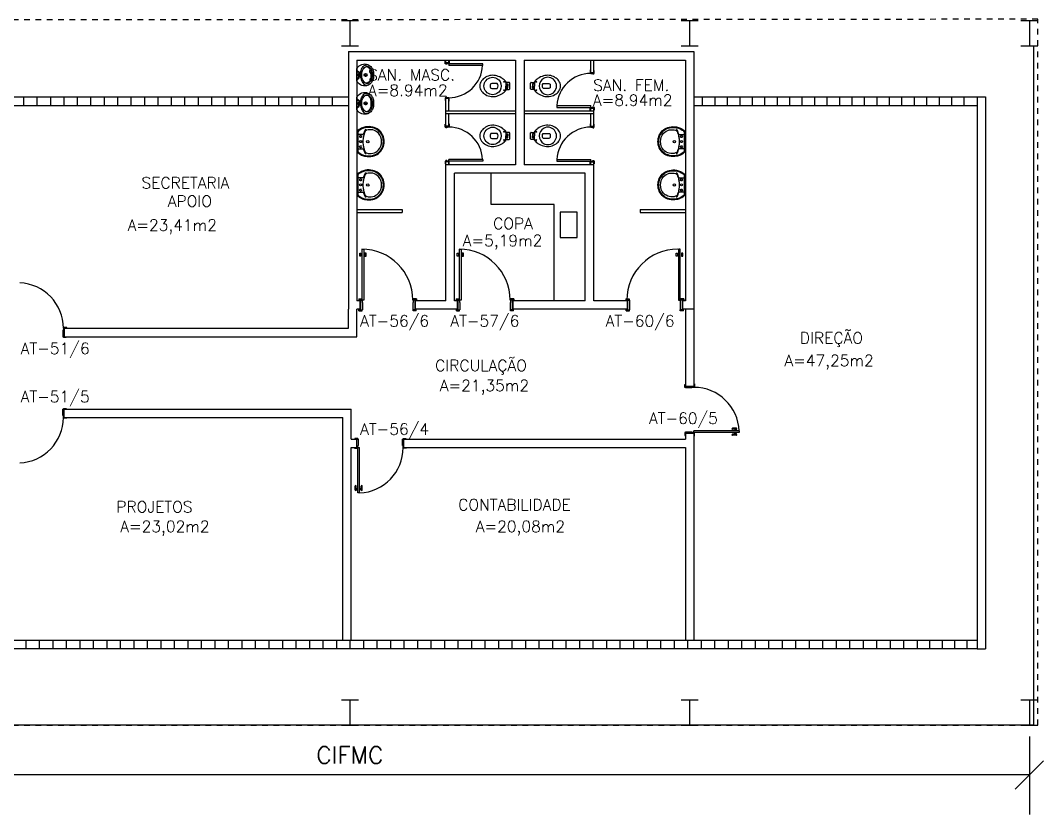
# Model space of a CAD drawing. Extents: x -33.4 to 46.7, y 3.2 to 48.6.
# Drawn here: x 28.59 to 46.65, y 3.21 to 17.24 of the extents above; entities that cross this region are included whole.
import ezdxf

# ---------------------------------------------------------------- set-up
doc = ezdxf.new("R2010")
doc.units = 0
doc.header["$LTSCALE"] = 0.01
doc.header["$MEASUREMENT"] = 0
doc.header["$PDMODE"] = 34
for name, pattern in [('DASHDOT', [1, 0.5, -0.25, 0, -0.25]), ('DASHED', [0.75, 0.5, -0.25]), ('HIDDEN', [0.375, 0.25, -0.125])]:
    doc.linetypes.add(name, pattern=pattern)
doc.layers.get('0').update_dxf_attribs({"linetype": 'CONTINUOUS'})
doc.layers.get('Defpoints').update_dxf_attribs({"linetype": 'CONTINUOUS'})
for name, color, linetype in [('2', 2, 'CONTINUOUS'), ('3', 2, 'CONTINUOUS'), ('ALV', 2, 'CONTINUOUS'), ('AREA', 2, 'CONTINUOUS'), ('ENDEREÇO_NOVO', 2, 'CONTINUOUS'), ('ESTR', 9, 'CONTINUOUS'), ('MACANETA', 2, 'CONTINUOUS'), ('MARCO', 2, 'CONTINUOUS'), ('MOB-WC', 2, 'CONTINUOUS'), ('PC', 2, 'CONTINUOUS'), ('PISO', 1, 'CONTINUOUS'), ('PORTA', 2, 'CONTINUOUS'), ('PROJ', 1, 'HIDDEN'), ('TEXTO', 2, 'CONTINUOUS')]:
    doc.layers.add(name, color=color, linetype=linetype)
doc.styles.add('UNB-100', font='simplex.shx', dxfattribs={"height": 0.2})
doc.styles.add('UNB1-100', font='simplex.shx', dxfattribs={"height": 0.3})
doc.dimstyles.new('1-600', dxfattribs={"dimtxt": 0.3, "dimasz": 0.5, "dimexe": 0.7, "dimexo": 0.2, "dimgap": 0.2, "dimtad": 1, "dimdec": 0, "dimzin": 4, "dimdsep": 46, "dimlunit": 6, "dimtxsty": 'UNB1-100', "dimblk": 'OBLIQUE', "dimcen": 0, "dimclrd": 2, "dimclre": 2, "dimclrt": 2, "dimadec": 0, "dimazin": 0, "dimtfac": 1, "dimtdec": 0, "dimtmove": 2, "dimatfit": 3, "dimldrblk": 'NONE', "dimfxl": 0, "dimtolj": 1, "dimtzin": 0, "dimarcsym": 0})

# ---------------------------------------------------------------- blocks, each defined once
blk = doc.blocks.new('PILAR')
at = {"layer": 'ALV'}
for p, q in [((-0.15, 0.225), (0.15, 0.225)), ((0, 0.225), (0, -0.225)), ((-0.15, -0.225), (0.15, -0.225))]:
    blk.add_line(p, q, dxfattribs=at)
blk = doc.blocks.new('PORTA-90')
for p, q in [((-94, 1), (-94, 91)), ((-94, 91), (-91, 91)), ((-91, 91), (-91, 1)), ((-98.2, 84), (-95.9, 84)), ((-98.2, 78.5), (-98.2, 84)), ((-95.9, 78.5), (-98.2, 78.5)), ((-95.9, 84), (-95.9, 78.5)), ((-86.8, 84), (-89.1, 84)), ((-89.1, 84), (-89.1, 78.5)), ((-89.1, 78.5), (-86.8, 78.5)), ((-86.8, 78.5), (-86.8, 84)), ((-100, 3), (-100, 1)), ((-100, 3), (-94.5, 3)), ((-100, 1), (-94, 1)), ((-97, 1), (-97, -16)), ((-94.5, 3), (-94.5, 1)), ((-94, 1), (-94, -3)), ((-91, 1), (-94, 1)), ((2, 1), (-4, 1)), ((-4, 1), (-4, -3)), ((2, 3), (-3.5, 3)), ((-3.5, 3), (-3.5, 1)), ((-1, 1), (-1, -16)), ((2, 3), (2, 1)), ((-99.5, -18), (-99.5, -16)), ((-99.5, -16), (-93.5, -16)), ((-99.5, -18), (-94, -18)), ((-94, -3), (-93.5, -3)), ((-94, -18), (-94, -16)), ((-93.5, -3), (-93.5, -7.5)), ((-93.5, -7.5), (-93.5, -16)), ((-4.5, -3), (-4.5, -7.5)), ((-4, -3), (-4.5, -3)), ((-4.5, -7.5), (-4.5, -16)), ((1.5, -16), (-4.5, -16)), ((1.5, -16), (-4.5, -16)), ((-4, -18), (-4, -16)), ((1.5, -18), (-4, -18)), ((1.5, -18), (1.5, -16))]:
    blk.add_line(p, q)
blk = doc.blocks.new('MACANETA')
at = {"layer": 'MACANETA'}
for p, q in [((-0.077, 0.052), (-0.077, 0.12)), ((-0.059, 0.052), (-0.059, 0.12)), ((-0.059, 0.075), (-0.036, 0.075)), ((-0.059, 0.052), (-0.036, 0.052)), ((-0.036, 0.044), (-0.036, 0.084)), ((-0.036, 0.084), (-0.03, 0.084)), ((-0.036, 0.044), (-0.03, 0.044)), ((0.006, 0.084), (0, 0.084)), ((0.006, 0.044), (0, 0.044)), ((0.006, 0.044), (0.006, 0.084)), ((0.029, 0.075), (0.006, 0.075)), ((0.029, 0.052), (0.006, 0.052)), ((0.029, 0.052), (0.029, 0.12)), ((0.047, 0.052), (0.047, 0.12))]:
    blk.add_line(p, q, dxfattribs=at)
for centre, start, end in [((-0.068, 0.12), 90, 180), ((-0.068, 0.052), 180, 270), ((-0.068, 0.12), 0, 90), ((-0.068, 0.052), 270, 0), ((0.038, 0.12), 90, 180), ((0.038, 0.052), 180, 270), ((0.038, 0.12), 0, 90), ((0.038, 0.052), 270, 0)]:
    blk.add_arc(centre, 0.00874, start, end, dxfattribs=at)
blk = doc.blocks.new('_Oblique')
at = {"color": 0, "linetype": 'ByBlock', "lineweight": -2}
blk.add_line((-0.5, -0.5), (0.5, 0.5), dxfattribs=at)
blk = doc.blocks.new('*D15')
at = {"layer": 'AREA', "color": 2, "lineweight": -2}
for p, q in [((22.403, 4.586), (22.403, 3.209)), ((46.403, 4.586), (46.403, 3.209)), ((46.403, 3.909), (22.403, 3.909))]:
    blk.add_line(p, q, dxfattribs=at)
at = {"layer": 'Defpoints', "color": 0}
for p in [(22.403, 4.786), (46.403, 4.786), (22.403, 3.909)]:
    blk.add_point(p, dxfattribs=at)
at = {"layer": 'AREA', "color": 2, "lineweight": -2, "xscale": 0.5, "yscale": 0.5, "zscale": 0.5, "rotation": 180}
blk.add_blockref('_Oblique', (22.403, 3.909), dxfattribs=at)
at = {"layer": 'AREA', "color": 2, "lineweight": -2, "xscale": 0.5, "yscale": 0.5, "zscale": 0.5}
blk.add_blockref('_Oblique', (46.403, 3.909), dxfattribs=at)
at = {"layer": 'AREA', "color": 2, "insert": (34.403, 4.259), "char_height": 0.3, "attachment_point": 5, "style": 'UNB1-100'}
blk.add_mtext('\\A1;CIFMC', dxfattribs=at)
blk = doc.blocks.new('_NONE')
at = {"color": 0, "linetype": 'ByBlock'}
blk.add_circle((0, 0), 0.25, dxfattribs=at)

msp = doc.modelspace()

# ---------------------------------------------------------------- linework, layer by layer
at = {"color": 1}
for points in [[(35.008, 15.095, 0.108162), (34.984, 15.207, 0.130345), (34.908, 15.305, 0.098496), (34.808, 15.352, 0.106524), (34.678, 15.355, 0.056129), (34.608, 15.332, 0.077465), (34.532, 15.28, 0.260144), (34.528, 15.27), (34.528, 15.095), (34.528, 14.92, 0.260144), (34.532, 14.91, 0.077465), (34.608, 14.859, 0.056129), (34.678, 14.836, 0.106524), (34.808, 14.839, 0.098496), (34.908, 14.886, 0.130345), (34.984, 14.984, 0.108162)], [(39.843, 15.095, -0.108162), (39.867, 15.207, -0.130345), (39.943, 15.305, -0.098496), (40.043, 15.352, -0.106524), (40.173, 15.355, -0.056129), (40.243, 15.332, -0.077465), (40.319, 15.28, -0.260144), (40.323, 15.27), (40.323, 15.095), (40.323, 14.92, -0.260144), (40.319, 14.91, -0.077465), (40.243, 14.859, -0.056129), (40.173, 14.836, -0.106524), (40.043, 14.839, -0.098496), (39.943, 14.886, -0.130345), (39.867, 14.984, -0.108162)], [(34.963, 15.095, 0.185962), (34.908, 15.242, 0.148743), (34.808, 15.301, 0.142138), (34.696, 15.295, 0.114165), (34.68, 15.287, 0.094603), (34.67, 15.274, 0.04407), (34.661, 15.253, 0.029789), (34.647, 15.205, 0.032251), (34.636, 15.145, 0.033186), (34.633, 15.095, 0.033186), (34.636, 15.045, 0.032251), (34.647, 14.985, 0.029789), (34.661, 14.938, 0.04407), (34.67, 14.917, 0.094603), (34.68, 14.904, 0.114165), (34.696, 14.895, 0.142138), (34.808, 14.89, 0.148743), (34.908, 14.949, 0.185962)], [(39.888, 15.095, -0.185962), (39.943, 15.242, -0.148743), (40.043, 15.301, -0.142138), (40.155, 15.295, -0.114165), (40.171, 15.287, -0.094603), (40.181, 15.274, -0.04407), (40.19, 15.253, -0.029789), (40.204, 15.205, -0.032251), (40.215, 15.145, -0.033186), (40.218, 15.095, -0.033186), (40.215, 15.045, -0.032251), (40.204, 14.985, -0.029789), (40.19, 14.938, -0.04407), (40.181, 14.917, -0.094603), (40.171, 14.904, -0.114165), (40.155, 14.895, -0.142138), (40.043, 14.89, -0.148743), (39.943, 14.949, -0.185962)], [(35.008, 14.33, 0.108162), (34.984, 14.442, 0.130345), (34.908, 14.54, 0.098496), (34.808, 14.587, 0.106524), (34.678, 14.59, 0.056129), (34.608, 14.567, 0.077465), (34.532, 14.515, 0.260144), (34.528, 14.505), (34.528, 14.33), (34.528, 14.155, 0.260144), (34.532, 14.145, 0.077465), (34.608, 14.094, 0.056129), (34.678, 14.071, 0.106524), (34.808, 14.074, 0.098496), (34.908, 14.121, 0.130345), (34.984, 14.219, 0.108162)], [(34.963, 14.33, 0.185962), (34.908, 14.477, 0.148743), (34.808, 14.536, 0.142138), (34.696, 14.53, 0.114165), (34.68, 14.522, 0.094603), (34.67, 14.509, 0.04407), (34.661, 14.487, 0.029789), (34.647, 14.44, 0.032251), (34.636, 14.38, 0.033186), (34.633, 14.33, 0.033186), (34.636, 14.28, 0.032251), (34.647, 14.22, 0.029789), (34.661, 14.173, 0.04407), (34.67, 14.151, 0.094603), (34.68, 14.138, 0.114165), (34.696, 14.13, 0.142138), (34.808, 14.125, 0.148743), (34.908, 14.184, 0.185962)], [(39.843, 14.33, -0.108162), (39.867, 14.442, -0.130345), (39.943, 14.54, -0.098496), (40.043, 14.587, -0.106524), (40.173, 14.59, -0.056129), (40.243, 14.567, -0.077465), (40.319, 14.515, -0.260144), (40.323, 14.505), (40.323, 14.33), (40.323, 14.155, -0.260144), (40.319, 14.145, -0.077465), (40.243, 14.094, -0.056129), (40.173, 14.071, -0.106524), (40.043, 14.074, -0.098496), (39.943, 14.121, -0.130345), (39.867, 14.219, -0.108162)], [(39.888, 14.33, -0.185962), (39.943, 14.477, -0.148743), (40.043, 14.536, -0.142138), (40.155, 14.53, -0.114165), (40.171, 14.522, -0.094603), (40.181, 14.509, -0.04407), (40.19, 14.487, -0.029789), (40.204, 14.44, -0.032251), (40.215, 14.38, -0.033186), (40.218, 14.33, -0.033186), (40.215, 14.28, -0.032251), (40.204, 14.22, -0.029789), (40.19, 14.173, -0.04407), (40.181, 14.151, -0.094603), (40.171, 14.138, -0.114165), (40.155, 14.13, -0.142138), (40.043, 14.125, -0.148743), (39.943, 14.184, -0.185962)]]:
    msp.add_lwpolyline(points, format="xyb", close=True, dxfattribs=at)
at = {"color": 1, "linetype": 'HIDDEN'}
for centre in [(34.593, 15.185), (40.258, 15.185), (34.593, 15.005), (40.258, 15.005), (34.593, 14.42), (40.258, 14.42), (34.593, 14.24), (40.258, 14.24)]:
    msp.add_circle(centre, 0.0175, dxfattribs=at)
at = {"color": 1}
for centre in [(34.593, 15.095), (40.258, 15.095), (34.593, 14.33), (40.258, 14.33)]:
    msp.add_circle(centre, 0.0175, dxfattribs=at)
at = {"layer": '2', "color": 2}
for p, q in [((36.098, 16.486), (36.098, 16.536)), ((36.148, 16.486), (36.098, 16.486)), ((36.148, 16.486), (36.148, 16.536)), ((38.658, 16.316), (38.658, 16.536)), ((38.708, 16.316), (38.708, 16.536)), ((38.658, 16.316), (38.708, 16.316)), ((36.098, 15.366), (36.098, 15.856)), ((36.148, 15.856), (36.098, 15.856)), ((36.148, 15.636), (36.148, 15.856)), ((37.328, 15.636), (36.098, 15.636)), ((37.328, 15.586), (36.098, 15.586)), ((36.148, 15.366), (36.148, 15.586)), ((38.708, 15.636), (37.478, 15.636)), ((38.708, 15.586), (37.478, 15.586)), ((38.658, 15.636), (38.658, 15.686)), ((38.658, 15.686), (38.708, 15.686)), ((38.658, 15.366), (38.658, 15.586)), ((38.708, 15.366), (38.708, 15.686)), ((36.148, 15.366), (36.098, 15.366)), ((38.658, 15.366), (38.708, 15.366)), ((36.098, 14.686), (36.098, 14.736)), ((36.148, 14.736), (36.098, 14.736)), ((36.148, 14.686), (36.148, 14.736)), ((38.658, 14.686), (38.658, 14.736)), ((38.658, 14.736), (38.708, 14.736)), ((38.708, 14.686), (38.708, 14.736)), ((40.478, 10.77), (40.328, 10.77)), ((40.478, 9.94), (40.328, 9.94)), ((40.328, 9.94), (40.328, 9.84)), ((40.478, 9.94), (40.478, 9.84))]:
    msp.add_line(p, q, dxfattribs=at)
at = {"layer": '2'}
for p, q in [((34.528, 13.894), (35.328, 13.894)), ((34.528, 13.844), (35.328, 13.844)), ((39.528, 13.894), (40.328, 13.894)), ((39.528, 13.844), (40.328, 13.844)), ((40.328, 12.136), (40.328, 10.77)), ((40.478, 12.136), (40.478, 10.77)), ((40.478, 9.84), (40.478, 6.286)), ((40.328, 9.69), (40.328, 6.286))]:
    msp.add_line(p, q, dxfattribs=at)
at = {"layer": '3'}
for p, q in [((22.178, 15.886), (34.378, 15.886)), ((22.328, 15.736), (34.378, 15.736)), ((28.64, 15.886), (28.64, 15.736)), ((28.877, 15.886), (28.877, 15.736)), ((29.114, 15.886), (29.114, 15.736)), ((29.351, 15.886), (29.351, 15.736)), ((29.588, 15.886), (29.588, 15.736)), ((29.825, 15.886), (29.825, 15.736)), ((30.062, 15.886), (30.062, 15.736)), ((30.299, 15.886), (30.299, 15.736)), ((30.536, 15.886), (30.536, 15.736)), ((30.773, 15.886), (30.773, 15.736)), ((31.01, 15.886), (31.01, 15.736)), ((31.247, 15.886), (31.247, 15.736)), ((31.484, 15.886), (31.484, 15.736)), ((31.721, 15.886), (31.721, 15.736)), ((31.958, 15.886), (31.958, 15.736)), ((32.195, 15.886), (32.195, 15.736)), ((32.432, 15.886), (32.432, 15.736)), ((32.669, 15.886), (32.669, 15.736)), ((32.906, 15.886), (32.906, 15.736)), ((33.143, 15.886), (33.143, 15.736)), ((33.38, 15.886), (33.38, 15.736)), ((33.617, 15.886), (33.617, 15.736)), ((33.854, 15.886), (33.854, 15.736)), ((34.091, 15.886), (34.091, 15.736)), ((40.478, 15.886), (45.478, 15.886)), ((40.478, 15.736), (45.478, 15.736)), ((40.627, 15.886), (40.627, 15.736)), ((40.847, 15.886), (40.847, 15.736)), ((41.067, 15.886), (41.067, 15.736)), ((41.287, 15.886), (41.287, 15.736)), ((41.507, 15.886), (41.507, 15.736)), ((41.727, 15.886), (41.727, 15.736)), ((41.947, 15.886), (41.947, 15.736)), ((42.167, 15.886), (42.167, 15.736)), ((42.387, 15.886), (42.387, 15.736)), ((42.607, 15.886), (42.607, 15.736)), ((42.827, 15.886), (42.827, 15.736)), ((43.047, 15.886), (43.047, 15.736)), ((43.267, 15.886), (43.267, 15.736)), ((43.487, 15.886), (43.487, 15.736)), ((43.707, 15.886), (43.707, 15.736)), ((43.927, 15.886), (43.927, 15.736)), ((44.147, 15.886), (44.147, 15.736)), ((44.367, 15.886), (44.367, 15.736)), ((44.587, 15.886), (44.587, 15.736)), ((44.807, 15.886), (44.807, 15.736)), ((45.027, 15.886), (45.027, 15.736)), ((45.247, 15.886), (45.247, 15.736)), ((34.378, 11.8), (34.378, 12.136)), ((34.528, 11.65), (34.528, 12.136)), ((29.358, 11.8), (34.378, 11.8)), ((29.358, 11.65), (34.528, 11.65)), ((29.358, 10.372), (34.428, 10.372)), ((34.428, 9.84), (34.428, 10.372)), ((29.358, 10.222), (34.278, 10.222)), ((34.278, 6.286), (34.278, 10.222)), ((34.278, 6.286), (34.278, 10.222)), ((35.358, 9.84), (40.328, 9.84)), ((34.428, 6.286), (34.428, 9.69)), ((35.358, 9.69), (40.328, 9.69)), ((45.478, 6.286), (22.328, 6.286)), ((28.679, 6.286), (28.679, 6.136)), ((28.917, 6.286), (28.917, 6.136)), ((29.156, 6.286), (29.156, 6.136)), ((29.394, 6.286), (29.394, 6.136)), ((29.633, 6.286), (29.633, 6.136)), ((29.871, 6.286), (29.871, 6.136)), ((30.11, 6.286), (30.11, 6.136)), ((30.348, 6.286), (30.348, 6.136)), ((30.587, 6.286), (30.587, 6.136)), ((30.825, 6.286), (30.825, 6.136)), ((31.064, 6.286), (31.064, 6.136)), ((31.302, 6.286), (31.302, 6.136)), ((31.541, 6.286), (31.541, 6.136)), ((31.779, 6.286), (31.779, 6.136)), ((32.018, 6.286), (32.018, 6.136)), ((32.256, 6.286), (32.256, 6.136)), ((32.495, 6.286), (32.495, 6.136)), ((32.733, 6.286), (32.733, 6.136)), ((32.972, 6.286), (32.972, 6.136)), ((33.21, 6.286), (33.21, 6.136)), ((33.449, 6.286), (33.449, 6.136)), ((33.687, 6.286), (33.687, 6.136)), ((33.926, 6.286), (33.926, 6.136)), ((34.164, 6.286), (34.164, 6.136)), ((34.403, 6.286), (34.403, 6.136)), ((34.641, 6.286), (34.641, 6.136)), ((34.88, 6.286), (34.88, 6.136)), ((35.118, 6.286), (35.118, 6.136)), ((35.357, 6.286), (35.357, 6.136)), ((35.595, 6.286), (35.595, 6.136)), ((35.834, 6.286), (35.834, 6.136)), ((36.072, 6.286), (36.072, 6.136)), ((36.311, 6.286), (36.311, 6.136)), ((36.549, 6.286), (36.549, 6.136)), ((36.788, 6.286), (36.788, 6.136)), ((37.026, 6.286), (37.026, 6.136)), ((37.265, 6.286), (37.265, 6.136)), ((37.503, 6.286), (37.503, 6.136)), ((37.742, 6.286), (37.742, 6.136)), ((37.98, 6.286), (37.98, 6.136)), ((38.219, 6.286), (38.219, 6.136)), ((38.457, 6.286), (38.457, 6.136)), ((38.696, 6.286), (38.696, 6.136)), ((38.934, 6.286), (38.934, 6.136)), ((39.173, 6.286), (39.173, 6.136)), ((39.411, 6.286), (39.411, 6.136)), ((39.65, 6.286), (39.65, 6.136)), ((39.888, 6.286), (39.888, 6.136)), ((40.127, 6.286), (40.127, 6.136)), ((40.365, 6.286), (40.365, 6.136)), ((40.604, 6.286), (40.604, 6.136)), ((40.842, 6.286), (40.842, 6.136)), ((41.081, 6.286), (41.081, 6.136)), ((41.319, 6.286), (41.319, 6.136)), ((41.558, 6.286), (41.558, 6.136)), ((41.796, 6.286), (41.796, 6.136)), ((42.035, 6.286), (42.035, 6.136)), ((42.273, 6.286), (42.273, 6.136)), ((42.512, 6.286), (42.512, 6.136)), ((42.75, 6.286), (42.75, 6.136)), ((42.989, 6.286), (42.989, 6.136)), ((43.227, 6.286), (43.227, 6.136)), ((43.466, 6.286), (43.466, 6.136)), ((43.704, 6.286), (43.704, 6.136)), ((43.943, 6.286), (43.943, 6.136)), ((44.181, 6.286), (44.181, 6.136)), ((44.42, 6.286), (44.42, 6.136)), ((44.64, 6.286), (44.64, 6.136)), ((44.86, 6.286), (44.86, 6.136)), ((45.08, 6.286), (45.08, 6.136)), ((45.3, 6.286), (45.3, 6.136)), ((45.478, 6.136), (22.178, 6.136))]:
    msp.add_line(p, q, dxfattribs=at)
at = {"layer": '3', "color": 1}
for p, q in [((34.632, 15.221), (34.543, 15.221)), ((40.219, 15.221), (40.308, 15.221)), ((34.543, 14.97), (34.632, 14.97)), ((40.308, 14.97), (40.219, 14.97)), ((34.632, 14.456), (34.543, 14.456)), ((40.219, 14.456), (40.308, 14.456)), ((34.543, 14.205), (34.632, 14.205)), ((40.308, 14.205), (40.219, 14.205))]:
    msp.add_line(p, q, dxfattribs=at)
at = {"layer": '3', "color": 2}
for p, q in [((29.358, 11.8), (29.358, 11.65)), ((29.358, 10.222), (29.358, 10.372)), ((34.428, 9.84), (34.528, 9.84)), ((34.528, 9.69), (34.528, 9.84)), ((35.358, 9.69), (35.358, 9.84)), ((34.428, 9.69), (34.528, 9.69))]:
    msp.add_line(p, q, dxfattribs=at)
at = {"layer": '3', "color": 1}
for points in [[(34.995, 15.096, 0.108329), (34.972, 15.202, 0.130418), (34.9, 15.295, 0.098355), (34.804, 15.339, 0.106392), (34.68, 15.342, 0.055971), (34.613, 15.32, 0.069473), (34.548, 15.277, 0.21084), (34.543, 15.265), (34.543, 15.095), (34.543, 14.925, 0.21084), (34.548, 14.914, 0.069473), (34.613, 14.871, 0.055971), (34.68, 14.849, 0.106392), (34.804, 14.852, 0.098355), (34.9, 14.896, 0.130418), (34.972, 14.989, 0.108329), (34.995, 15.095)], [(39.856, 15.096, -0.108329), (39.879, 15.202, -0.130418), (39.951, 15.295, -0.098355), (40.047, 15.339, -0.106392), (40.171, 15.342, -0.055971), (40.238, 15.32, -0.069473), (40.303, 15.277, -0.21084), (40.308, 15.265), (40.308, 15.095), (40.308, 14.925, -0.21084), (40.303, 14.914, -0.069473), (40.238, 14.871, -0.055971), (40.171, 14.849, -0.106392), (40.047, 14.852, -0.098355), (39.951, 14.896, -0.130418), (39.879, 14.989, -0.108329), (39.856, 15.095)], [(34.995, 14.33, 0.108329), (34.972, 14.436, 0.130418), (34.9, 14.529, 0.098355), (34.804, 14.574, 0.106392), (34.68, 14.577, 0.055971), (34.613, 14.555, 0.069473), (34.548, 14.512, 0.21084), (34.543, 14.5), (34.543, 14.33), (34.543, 14.16, 0.21084), (34.548, 14.149, 0.069473), (34.613, 14.105, 0.055971), (34.68, 14.083, 0.106392), (34.804, 14.086, 0.098355), (34.9, 14.131, 0.130418), (34.972, 14.224, 0.108329), (34.995, 14.33)], [(39.856, 14.33, -0.108329), (39.879, 14.436, -0.130418), (39.951, 14.529, -0.098355), (40.047, 14.574, -0.106392), (40.171, 14.577, -0.055971), (40.238, 14.555, -0.069473), (40.303, 14.512, -0.21084), (40.308, 14.5), (40.308, 14.33), (40.308, 14.16, -0.21084), (40.303, 14.149, -0.069473), (40.238, 14.105, -0.055971), (40.171, 14.083, -0.106392), (40.047, 14.086, -0.098355), (39.951, 14.131, -0.130418), (39.879, 14.224, -0.108329), (39.856, 14.33)]]:
    msp.add_lwpolyline(points, format="xyb", dxfattribs=at)
for centre in [(34.718, 15.095), (40.133, 15.095), (34.718, 14.33), (40.133, 14.33)]:
    msp.add_circle(centre, 0.0225, dxfattribs=at)
for centre, radius, start, end in [((34.63, 15.232), 0.0107, 275.7666, 338.7082), ((35.47, 14.939), 0.879, 157.5173, 160.8497), ((35.408, 14.932), 0.825, 153.0466, 155.3613), ((34.695, 15.295), 0.0238, 125.9292, 154.4596), ((40.157, 15.295), 0.0238, 25.5404, 54.0708), ((39.443, 14.932), 0.825, 24.6387, 26.9534), ((39.381, 14.939), 0.879, 19.1503, 22.4827), ((40.221, 15.232), 0.0107, 201.2918, 264.2334), ((34.63, 14.959), 0.0107, 21.2918, 84.2334), ((35.47, 15.251), 0.879, 199.1503, 202.4827), ((35.408, 15.259), 0.825, 204.6387, 206.9534), ((34.695, 14.896), 0.0238, 205.5404, 234.0708), ((40.157, 14.896), 0.0238, 305.9292, 334.4596), ((39.443, 15.259), 0.825, 333.0466, 335.3613), ((39.381, 15.251), 0.879, 337.5173, 340.8497), ((40.221, 14.959), 0.0107, 95.7666, 158.7082), ((34.63, 14.466), 0.0107, 275.7666, 338.7082), ((35.47, 14.174), 0.879, 157.5173, 160.8497), ((35.408, 14.166), 0.825, 153.0466, 155.3613), ((34.695, 14.53), 0.0238, 125.9292, 154.4596), ((40.157, 14.53), 0.0238, 25.5404, 54.0708), ((39.443, 14.166), 0.825, 24.6387, 26.9534), ((39.381, 14.174), 0.879, 19.1503, 22.4827), ((40.221, 14.466), 0.0107, 201.2918, 264.2334), ((34.63, 14.194), 0.0107, 21.2918, 84.2334), ((35.47, 14.486), 0.879, 199.1503, 202.4827), ((35.408, 14.494), 0.825, 204.6387, 206.9534), ((34.695, 14.13), 0.0238, 205.5404, 234.0708), ((40.157, 14.13), 0.0238, 305.9292, 334.4596), ((39.443, 14.494), 0.825, 333.0466, 335.3613), ((39.381, 14.486), 0.879, 337.5173, 340.8497), ((40.221, 14.194), 0.0107, 95.7666, 158.7082)]:
    msp.add_arc(centre, radius, start, end, dxfattribs=at)
at = {"layer": 'ALV'}
for p, q in [((34.378, 16.686), (40.478, 16.686)), ((34.378, 16.686), (34.378, 12.136)), ((34.378, 16.686), (40.478, 16.686)), ((40.478, 16.686), (40.478, 12.136)), ((34.528, 16.536), (37.328, 16.536)), ((34.528, 16.536), (34.528, 12.286)), ((37.328, 16.536), (37.328, 14.686)), ((37.478, 16.536), (37.478, 14.686)), ((37.478, 16.536), (40.328, 16.536)), ((40.328, 16.536), (40.328, 12.286)), ((45.478, 15.886), (45.478, 6.136)), ((45.478, 15.886), (45.628, 15.886)), ((45.628, 15.886), (45.628, 6.136)), ((36.098, 12.286), (36.098, 14.686)), ((38.708, 12.286), (38.708, 14.686)), ((36.248, 12.286), (36.248, 14.536)), ((38.558, 14.536), (36.248, 14.536)), ((36.898, 13.986), (36.898, 14.536)), ((38.558, 12.286), (38.558, 14.536)), ((38.008, 13.986), (36.898, 13.986)), ((38.008, 12.286), (38.008, 13.986)), ((35.328, 13.894), (35.328, 13.844)), ((39.528, 13.894), (39.528, 13.844)), ((34.578, 12.286), (34.528, 12.286)), ((34.578, 12.286), (34.578, 12.136)), ((36.098, 12.286), (35.558, 12.286)), ((35.558, 12.286), (35.558, 12.136)), ((36.298, 12.286), (36.248, 12.286)), ((36.298, 12.286), (36.298, 12.136)), ((38.558, 12.286), (37.278, 12.286)), ((37.278, 12.286), (37.278, 12.136)), ((39.298, 12.286), (38.708, 12.286)), ((39.298, 12.286), (39.298, 12.136)), ((40.328, 12.286), (40.278, 12.286)), ((40.278, 12.286), (40.278, 12.136)), ((34.578, 12.136), (34.528, 12.136)), ((36.298, 12.136), (35.558, 12.136)), ((39.298, 12.136), (37.278, 12.136)), ((40.478, 12.136), (40.278, 12.136)), ((45.478, 6.136), (45.628, 6.136))]:
    msp.add_line(p, q, dxfattribs=at)
at = {"layer": 'ALV', "color": 2}
for p, q in [((37.328, 14.686), (36.098, 14.686)), ((38.708, 14.686), (37.478, 14.686))]:
    msp.add_line(p, q, dxfattribs=at)
at = {"layer": 'ALV'}
msp.add_lwpolyline([(38.117, 13.85), (38.117, 13.4), (38.417, 13.4), (38.417, 13.85)], close=True, dxfattribs=at)
at = {"layer": 'MARCO', "color": 2}
for p, q in [((36.088, 16.471), (36.088, 16.521)), ((36.088, 16.521), (36.098, 16.521)), ((36.098, 16.471), (36.088, 16.471)), ((36.098, 16.486), (36.098, 16.471)), ((36.098, 16.461), (36.098, 16.471)), ((36.113, 16.461), (36.098, 16.461)), ((36.148, 16.471), (36.113, 16.471)), ((36.113, 16.471), (36.113, 16.461)), ((36.148, 16.531), (36.158, 16.531)), ((36.148, 16.486), (36.148, 16.481)), ((36.158, 16.481), (36.148, 16.481)), ((36.148, 16.481), (36.148, 16.471)), ((36.158, 16.531), (36.158, 16.481)), ((38.658, 16.361), (38.648, 16.361)), ((38.648, 16.361), (38.648, 16.311)), ((38.648, 16.311), (38.658, 16.311)), ((38.658, 16.316), (38.658, 16.311)), ((38.658, 16.311), (38.658, 16.301)), ((38.658, 16.301), (38.693, 16.301)), ((38.693, 16.301), (38.693, 16.291)), ((38.693, 16.291), (38.708, 16.291)), ((38.718, 16.351), (38.708, 16.351)), ((38.708, 16.316), (38.708, 16.301)), ((38.708, 16.291), (38.708, 16.301)), ((38.708, 16.301), (38.718, 16.301)), ((38.718, 16.301), (38.718, 16.351)), ((36.098, 15.871), (36.088, 15.871)), ((36.088, 15.871), (36.088, 15.821)), ((36.088, 15.821), (36.098, 15.821)), ((36.113, 15.881), (36.098, 15.881)), ((36.098, 15.881), (36.098, 15.871)), ((36.098, 15.856), (36.098, 15.871)), ((36.113, 15.871), (36.113, 15.881)), ((36.148, 15.871), (36.113, 15.871)), ((36.148, 15.861), (36.148, 15.871)), ((36.158, 15.861), (36.148, 15.861)), ((36.148, 15.856), (36.148, 15.861)), ((36.148, 15.811), (36.158, 15.811)), ((36.158, 15.811), (36.158, 15.861)), ((38.648, 15.641), (38.648, 15.691)), ((38.648, 15.691), (38.658, 15.691)), ((38.658, 15.641), (38.648, 15.641)), ((38.658, 15.691), (38.658, 15.701)), ((38.658, 15.701), (38.693, 15.701)), ((38.658, 15.686), (38.658, 15.691)), ((38.693, 15.701), (38.693, 15.711)), ((38.693, 15.711), (38.708, 15.711)), ((38.708, 15.711), (38.708, 15.701)), ((38.708, 15.701), (38.718, 15.701)), ((38.708, 15.686), (38.708, 15.701)), ((38.718, 15.651), (38.708, 15.651)), ((38.718, 15.701), (38.718, 15.651)), ((36.088, 15.351), (36.088, 15.401)), ((36.088, 15.401), (36.098, 15.401)), ((36.098, 15.366), (36.098, 15.351)), ((36.148, 15.411), (36.158, 15.411)), ((36.148, 15.366), (36.148, 15.361)), ((36.158, 15.361), (36.148, 15.361)), ((36.148, 15.361), (36.148, 15.351)), ((36.158, 15.411), (36.158, 15.361)), ((38.658, 15.411), (38.648, 15.411)), ((38.648, 15.411), (38.648, 15.361)), ((38.648, 15.361), (38.658, 15.361)), ((38.658, 15.366), (38.658, 15.361)), ((38.658, 15.361), (38.658, 15.351)), ((38.718, 15.401), (38.708, 15.401)), ((38.708, 15.366), (38.708, 15.351)), ((38.718, 15.351), (38.718, 15.401)), ((36.098, 15.351), (36.088, 15.351)), ((36.098, 15.341), (36.098, 15.351)), ((36.113, 15.341), (36.098, 15.341)), ((36.148, 15.351), (36.113, 15.351)), ((36.113, 15.351), (36.113, 15.341)), ((38.658, 15.351), (38.693, 15.351)), ((38.693, 15.351), (38.693, 15.341)), ((38.693, 15.341), (38.708, 15.341)), ((38.708, 15.341), (38.708, 15.351)), ((38.708, 15.351), (38.718, 15.351)), ((36.098, 14.751), (36.088, 14.751)), ((36.088, 14.751), (36.088, 14.701)), ((36.088, 14.701), (36.098, 14.701)), ((36.113, 14.761), (36.098, 14.761)), ((36.098, 14.761), (36.098, 14.751)), ((36.098, 14.736), (36.098, 14.751)), ((36.113, 14.751), (36.113, 14.761)), ((36.148, 14.751), (36.113, 14.751)), ((36.148, 14.741), (36.148, 14.751)), ((36.158, 14.741), (36.148, 14.741)), ((36.148, 14.736), (36.148, 14.741)), ((36.148, 14.691), (36.158, 14.691)), ((36.158, 14.691), (36.158, 14.741)), ((38.648, 14.691), (38.648, 14.741)), ((38.648, 14.741), (38.658, 14.741)), ((38.658, 14.691), (38.648, 14.691)), ((38.658, 14.741), (38.658, 14.751)), ((38.658, 14.751), (38.693, 14.751)), ((38.658, 14.736), (38.658, 14.741)), ((38.693, 14.751), (38.693, 14.761)), ((38.693, 14.761), (38.708, 14.761)), ((38.708, 14.761), (38.708, 14.751)), ((38.708, 14.751), (38.718, 14.751)), ((38.708, 14.736), (38.708, 14.751)), ((38.718, 14.701), (38.708, 14.701)), ((38.718, 14.751), (38.718, 14.701)), ((29.343, 11.765), (29.333, 11.765)), ((29.333, 11.765), (29.333, 11.65)), ((29.353, 11.8), (29.343, 11.8)), ((29.343, 11.8), (29.343, 11.765)), ((29.403, 11.81), (29.353, 11.81)), ((29.353, 11.81), (29.353, 11.8)), ((29.358, 11.8), (29.353, 11.8)), ((29.403, 11.8), (29.403, 11.81)), ((29.333, 11.65), (29.343, 11.65)), ((29.343, 11.65), (29.343, 11.64)), ((29.358, 11.65), (29.343, 11.65)), ((29.343, 11.64), (29.393, 11.64)), ((29.393, 11.64), (29.393, 11.65)), ((40.318, 10.755), (40.318, 10.805)), ((40.318, 10.805), (40.328, 10.805)), ((40.328, 10.755), (40.318, 10.755)), ((40.328, 10.77), (40.328, 10.755)), ((40.328, 10.745), (40.328, 10.755)), ((40.443, 10.745), (40.328, 10.745)), ((40.478, 10.755), (40.443, 10.755)), ((40.443, 10.755), (40.443, 10.745)), ((40.478, 10.815), (40.488, 10.815)), ((40.478, 10.77), (40.478, 10.765)), ((40.488, 10.765), (40.478, 10.765)), ((40.478, 10.765), (40.478, 10.755)), ((40.488, 10.815), (40.488, 10.765)), ((29.333, 10.257), (29.333, 10.372)), ((29.333, 10.372), (29.343, 10.372)), ((29.343, 10.372), (29.343, 10.382)), ((29.343, 10.382), (29.393, 10.382)), ((29.358, 10.372), (29.343, 10.372)), ((29.393, 10.382), (29.393, 10.372)), ((29.343, 10.257), (29.333, 10.257)), ((29.343, 10.222), (29.343, 10.257)), ((29.353, 10.222), (29.343, 10.222)), ((29.353, 10.212), (29.353, 10.222)), ((29.358, 10.222), (29.353, 10.222)), ((29.403, 10.212), (29.353, 10.212)), ((29.403, 10.222), (29.403, 10.212)), ((40.328, 9.955), (40.318, 9.955)), ((40.318, 9.955), (40.318, 9.905)), ((40.443, 9.965), (40.328, 9.965)), ((40.328, 9.965), (40.328, 9.955)), ((40.328, 9.94), (40.328, 9.955)), ((40.443, 9.955), (40.443, 9.965)), ((40.478, 9.955), (40.443, 9.955)), ((40.478, 9.945), (40.478, 9.955)), ((40.488, 9.945), (40.478, 9.945)), ((40.478, 9.94), (40.478, 9.945)), ((40.488, 9.895), (40.488, 9.945)), ((34.543, 9.85), (34.493, 9.85)), ((34.493, 9.85), (34.493, 9.84)), ((34.528, 9.84), (34.543, 9.84)), ((34.543, 9.84), (34.543, 9.85)), ((34.553, 9.84), (34.543, 9.84)), ((34.553, 9.725), (34.553, 9.84)), ((35.333, 9.725), (35.333, 9.84)), ((35.333, 9.84), (35.343, 9.84)), ((35.343, 9.84), (35.343, 9.85)), ((35.343, 9.85), (35.393, 9.85)), ((35.358, 9.84), (35.343, 9.84)), ((35.393, 9.85), (35.393, 9.84)), ((40.318, 9.905), (40.328, 9.905)), ((40.478, 9.895), (40.488, 9.895)), ((34.483, 9.69), (34.483, 9.68)), ((34.483, 9.68), (34.533, 9.68)), ((34.528, 9.69), (34.533, 9.69)), ((34.533, 9.68), (34.533, 9.69)), ((34.533, 9.69), (34.543, 9.69)), ((34.543, 9.69), (34.543, 9.725)), ((34.543, 9.725), (34.553, 9.725)), ((35.343, 9.725), (35.333, 9.725)), ((35.343, 9.69), (35.343, 9.725)), ((35.353, 9.69), (35.343, 9.69)), ((35.353, 9.68), (35.353, 9.69)), ((35.358, 9.69), (35.353, 9.69)), ((35.403, 9.68), (35.353, 9.68)), ((35.403, 9.69), (35.403, 9.68))]:
    msp.add_line(p, q, dxfattribs=at)
at = {"layer": 'MOB-WC', "color": 1}
for p, q in [((37.158, 16.148), (37.158, 16.153)), ((37.158, 16.141), (37.158, 16.148)), ((37.216, 16.141), (37.158, 16.141)), ((37.228, 16.078), (37.228, 16.13)), ((37.594, 16.078), (37.594, 16.13)), ((37.606, 16.141), (37.664, 16.141)), ((37.664, 16.148), (37.664, 16.153)), ((37.664, 16.141), (37.664, 16.148)), ((37.158, 16.009), (37.158, 16.016)), ((37.158, 16.016), (37.216, 16.016)), ((37.158, 16.004), (37.158, 16.009)), ((37.228, 16.027), (37.228, 16.078)), ((37.594, 16.027), (37.594, 16.078)), ((37.664, 16.016), (37.606, 16.016)), ((37.664, 16.009), (37.664, 16.016)), ((37.664, 16.004), (37.664, 16.009)), ((37.158, 15.266), (37.158, 15.271)), ((37.158, 15.259), (37.158, 15.266)), ((37.216, 15.259), (37.158, 15.259)), ((37.228, 15.197), (37.228, 15.248)), ((37.228, 15.145), (37.228, 15.197)), ((37.594, 15.197), (37.594, 15.248)), ((37.594, 15.145), (37.594, 15.197)), ((37.606, 15.259), (37.664, 15.259)), ((37.664, 15.266), (37.664, 15.271)), ((37.664, 15.259), (37.664, 15.266)), ((37.158, 15.127), (37.158, 15.134)), ((37.158, 15.134), (37.216, 15.134)), ((37.158, 15.122), (37.158, 15.127)), ((37.664, 15.134), (37.606, 15.134)), ((37.664, 15.127), (37.664, 15.134)), ((37.664, 15.122), (37.664, 15.127))]:
    msp.add_line(p, q, dxfattribs=at)
for points in [[(37.076, 16.078, -0.268395), (36.998, 15.945, -0.179674), (36.898, 15.927, -0.170707), (36.807, 15.978, -0.179561), (36.77, 16.078, -0.179561), (36.807, 16.178, -0.170707), (36.898, 16.229, -0.179674), (36.998, 16.212, -0.268395)], [(36.885, 16.108, 0.183333), (36.885, 16.048, 0.302776), (36.908, 16.034), (37.004, 16.034, 0.370787), (37.004, 16.123), (36.908, 16.123, 0.302776)], [(37.746, 16.078, 0.268395), (37.824, 15.945, 0.179674), (37.924, 15.927, 0.170707), (38.015, 15.978, 0.179561), (38.052, 16.078, 0.179561), (38.015, 16.178, 0.170707), (37.924, 16.229, 0.179674), (37.824, 16.212, 0.268395)], [(37.937, 16.108, -0.183333), (37.937, 16.048, -0.302776), (37.914, 16.034), (37.818, 16.034, -0.370787), (37.818, 16.123), (37.914, 16.123, -0.302776)], [(37.076, 15.197, -0.268395), (36.998, 15.063, -0.179674), (36.898, 15.046, -0.170707), (36.807, 15.097, -0.179561), (36.77, 15.197, -0.179561), (36.807, 15.297, -0.170707), (36.898, 15.348, -0.179674), (36.998, 15.33, -0.268395)], [(36.885, 15.227, 0.183333), (36.885, 15.167, 0.302776), (36.908, 15.152), (37.004, 15.152, 0.370787), (37.004, 15.241), (36.908, 15.241, 0.302776)], [(37.746, 15.197, 0.268395), (37.824, 15.063, 0.179674), (37.924, 15.046, 0.170707), (38.015, 15.097, 0.179561), (38.052, 15.197, 0.179561), (38.015, 15.297, 0.170707), (37.924, 15.348, 0.179674), (37.824, 15.33, 0.268395)], [(37.937, 15.227, -0.183333), (37.937, 15.167, -0.302776), (37.914, 15.152), (37.818, 15.152, -0.370787), (37.818, 15.241), (37.914, 15.241, -0.302776)]]:
    msp.add_lwpolyline(points, format="xyb", close=True, dxfattribs=at)
for points in [[(37.158, 16.141), (37.158, 16.078)], [(37.181, 16.043), (37.181, 16.078), (37.181, 16.114)], [(37.641, 16.043), (37.641, 16.078), (37.641, 16.114)], [(37.664, 16.141), (37.664, 16.078)], [(37.158, 16.016), (37.158, 16.078)], [(37.664, 16.016), (37.664, 16.078)], [(37.158, 15.259), (37.158, 15.197)], [(37.158, 15.134), (37.158, 15.197)], [(37.181, 15.161), (37.181, 15.197), (37.181, 15.232)], [(37.641, 15.161), (37.641, 15.197), (37.641, 15.232)], [(37.664, 15.259), (37.664, 15.197)], [(37.664, 15.134), (37.664, 15.197)]]:
    msp.add_lwpolyline(points, dxfattribs=at)
for points in [[(37.158, 16.122, 0.380199), (37.166, 16.114), (37.177, 16.114, 0.087349), (37.181, 16.115, -0.172037), (37.189, 16.116, -0.102747), (37.191, 16.114, -0.167994), (37.193, 16.11), (37.193, 16.078)], [(37.664, 16.122, -0.380199), (37.656, 16.114), (37.645, 16.114, -0.087349), (37.641, 16.115, 0.172037), (37.632, 16.116, 0.102747), (37.63, 16.114, 0.167994), (37.629, 16.11), (37.629, 16.078)], [(37.158, 16.035, -0.380199), (37.166, 16.042), (37.177, 16.042, -0.087349), (37.181, 16.041, 0.172037), (37.189, 16.041, 0.102747), (37.191, 16.043, 0.167994), (37.193, 16.047), (37.193, 16.078)], [(37.664, 16.035, 0.380199), (37.656, 16.042), (37.645, 16.042, 0.087349), (37.641, 16.041, -0.172037), (37.632, 16.041, -0.102747), (37.63, 16.043, -0.167994), (37.629, 16.047), (37.629, 16.078)], [(37.158, 15.24, 0.380199), (37.166, 15.233), (37.177, 15.233, 0.087349), (37.181, 15.234, -0.172037), (37.189, 15.234, -0.102747), (37.191, 15.232, -0.167994), (37.193, 15.228), (37.193, 15.197)], [(37.158, 15.153, -0.380199), (37.166, 15.161), (37.177, 15.161, -0.087349), (37.181, 15.16, 0.172037), (37.189, 15.16, 0.102747), (37.191, 15.161, 0.167994), (37.193, 15.165), (37.193, 15.197)], [(37.664, 15.24, -0.380199), (37.656, 15.233), (37.645, 15.233, -0.087349), (37.641, 15.234, 0.172037), (37.632, 15.234, 0.102747), (37.63, 15.232, 0.167994), (37.629, 15.228), (37.629, 15.197)], [(37.664, 15.153, 0.380199), (37.656, 15.161), (37.645, 15.161, 0.087349), (37.641, 15.16, -0.172037), (37.632, 15.16, -0.102747), (37.63, 15.161, -0.167994), (37.629, 15.165), (37.629, 15.197)]]:
    msp.add_lwpolyline(points, format="xyb", dxfattribs=at)
for centre in [(37.128, 16.151), (37.694, 16.151), (37.128, 16.005), (37.694, 16.005), (37.128, 15.27), (37.694, 15.27), (37.128, 15.124), (37.694, 15.124)]:
    msp.add_circle(centre, 0.0075, dxfattribs=at)
for centre, radius, start, end in [((36.926, 16.019), 0.248, 96.483, 121.073), ((36.927, 16.024), 0.243, 73.2378, 97.0453), ((37.894, 16.024), 0.243, 82.9547, 106.7622), ((37.896, 16.019), 0.248, 58.927, 83.517), ((36.847, 16.079), 0.149, 143.0019, 180.1282), ((36.938, 16.003), 0.268, 121.6809, 141.8397), ((36.909, 15.933), 0.335, 55.8476, 74.7475), ((36.916, 15.946), 0.32, 41.9479, 55.5381), ((37.147, 16.153), 0.0102, 358.3086, 45.2439), ((37.216, 16.129), 0.0118, 3.6802, 91.2989), ((37.606, 16.129), 0.0118, 88.7011, 176.3198), ((37.674, 16.153), 0.0102, 134.7561, 181.6914), ((37.905, 15.946), 0.32, 124.4619, 138.0521), ((37.912, 15.933), 0.335, 105.2525, 124.1524), ((37.883, 16.003), 0.268, 38.1603, 58.3191), ((37.975, 16.079), 0.149, 359.8718, 36.9981), ((36.847, 16.078), 0.149, 179.8718, 216.9981), ((36.938, 16.154), 0.268, 218.1603, 238.3191), ((36.926, 16.138), 0.248, 238.927, 263.517), ((36.927, 16.133), 0.243, 262.9547, 286.7622), ((36.909, 16.224), 0.335, 285.2525, 304.1524), ((36.916, 16.211), 0.32, 304.4619, 318.0521), ((37.147, 16.004), 0.0102, 314.7561, 1.6914), ((37.216, 16.028), 0.0118, 268.7011, 356.3198), ((37.606, 16.028), 0.0118, 183.6802, 271.2989), ((37.674, 16.004), 0.0102, 178.3086, 225.2439), ((37.905, 16.211), 0.32, 221.9479, 235.5381), ((37.912, 16.224), 0.335, 235.8476, 254.7475), ((37.894, 16.133), 0.243, 253.2378, 277.0453), ((37.896, 16.138), 0.248, 276.483, 301.073), ((37.883, 16.154), 0.268, 301.6809, 321.8397), ((37.975, 16.078), 0.149, 323.0019, 0.1282), ((36.926, 15.137), 0.248, 96.483, 121.073), ((36.927, 15.142), 0.243, 73.2378, 97.0453), ((36.909, 15.051), 0.335, 55.8476, 74.7475), ((37.912, 15.051), 0.335, 105.2525, 124.1524), ((37.894, 15.142), 0.243, 82.9547, 106.7622), ((37.896, 15.137), 0.248, 58.927, 83.517), ((36.847, 15.197), 0.149, 143.0019, 180.1282), ((36.847, 15.196), 0.149, 179.8718, 216.9981), ((36.938, 15.121), 0.268, 121.6809, 141.8397), ((36.916, 15.064), 0.32, 41.9479, 55.5381), ((37.147, 15.271), 0.0102, 358.3086, 45.2439), ((37.216, 15.247), 0.0118, 3.6802, 91.2989), ((37.606, 15.247), 0.0118, 88.7011, 176.3198), ((37.674, 15.271), 0.0102, 134.7561, 181.6914), ((37.905, 15.064), 0.32, 124.4619, 138.0521), ((37.883, 15.121), 0.268, 38.1603, 58.3191), ((37.975, 15.197), 0.149, 359.8718, 36.9981), ((37.975, 15.196), 0.149, 323.0019, 0.1282), ((36.938, 15.272), 0.268, 218.1603, 238.3191), ((36.926, 15.257), 0.248, 238.927, 263.517), ((36.927, 15.252), 0.243, 262.9547, 286.7622), ((36.909, 15.342), 0.335, 285.2525, 304.1524), ((36.916, 15.329), 0.32, 304.4619, 318.0521), ((37.147, 15.122), 0.0102, 314.7561, 1.6914), ((37.216, 15.146), 0.0118, 268.7011, 356.3198), ((37.606, 15.146), 0.0118, 183.6802, 271.2989), ((37.674, 15.122), 0.0102, 178.3086, 225.2439), ((37.905, 15.329), 0.32, 221.9479, 235.5381), ((37.912, 15.342), 0.335, 235.8476, 254.7475), ((37.894, 15.252), 0.243, 253.2378, 277.0453), ((37.896, 15.257), 0.248, 276.483, 301.073), ((37.883, 15.272), 0.268, 301.6809, 321.8397)]:
    msp.add_arc(centre, radius, start, end, dxfattribs=at)
at = {"layer": 'PC', "color": 1}
for points in [[(34.822, 16.274), (34.822, 16.272, -0.008051), (34.821, 16.239, -0.08407), (34.812, 16.196, -0.022672), (34.8, 16.168, -0.027927), (34.785, 16.142, -0.144523), (34.721, 16.091, -0.34805), (34.531, 16.154, -0.162816), (34.528, 16.162), (34.528, 16.274), (34.528, 16.385, -0.162816), (34.531, 16.394, -0.34805), (34.721, 16.457, -0.144523), (34.785, 16.406, -0.027927), (34.8, 16.38, -0.022672), (34.812, 16.352, -0.08407), (34.821, 16.308, -0.008051), (34.822, 16.276)], [(34.775, 16.274), (34.775, 16.266, -0.102017), (34.759, 16.184, -0.100634), (34.727, 16.137, -0.31043), (34.686, 16.129, -0.029837), (34.681, 16.131, -0.193887), (34.628, 16.194, -0.096635), (34.613, 16.274, -0.096635), (34.628, 16.354, -0.193887), (34.681, 16.416, -0.029837), (34.686, 16.418, -0.31043), (34.727, 16.411, -0.100634), (34.759, 16.364, -0.102017), (34.775, 16.282)], [(34.822, 15.771), (34.822, 15.77, -0.008051), (34.821, 15.737, -0.08407), (34.812, 15.693, -0.022672), (34.8, 15.665, -0.027927), (34.785, 15.64, -0.144523), (34.721, 15.588, -0.34805), (34.531, 15.651, -0.162816), (34.528, 15.66), (34.528, 15.771), (34.528, 15.883, -0.162816), (34.531, 15.891, -0.34805), (34.721, 15.954, -0.144523), (34.785, 15.903, -0.027927), (34.8, 15.878, -0.022672), (34.812, 15.85, -0.08407), (34.821, 15.806, -0.008051), (34.822, 15.773)], [(34.775, 15.771), (34.775, 15.764, -0.102017), (34.759, 15.681, -0.100634), (34.727, 15.634, -0.31043), (34.686, 15.627, -0.029837), (34.681, 15.629, -0.193887), (34.628, 15.691, -0.096635), (34.613, 15.771, -0.096635), (34.628, 15.851, -0.193887), (34.681, 15.914, -0.029837), (34.686, 15.916, -0.31043), (34.727, 15.909, -0.100634), (34.759, 15.862, -0.102017), (34.775, 15.779)]]:
    msp.add_lwpolyline(points, format="xyb", close=True, dxfattribs=at)
for points in [[(34.591, 16.29, -0.100603), (34.61, 16.374, -0.114611), (34.651, 16.435, -0.309836), (34.737, 16.449, -0.309836)], [(34.528, 16.327, -0.473116), (34.533, 16.33), (34.553, 16.325, -0.362542), (34.559, 16.317), (34.56, 16.302, 0.564769), (34.566, 16.297)], [(34.53, 16.354), (34.562, 16.331, -0.1805), (34.569, 16.319), (34.571, 16.306, 0.35029), (34.576, 16.3, -0.252034), (34.591, 16.293)], [(34.689, 16.128), (34.692, 16.127, 0.189039), (34.724, 16.129, 0.189014), (34.788, 16.194, 0.116802), (34.803, 16.274, 0.116802), (34.788, 16.354, 0.189014), (34.724, 16.419, 0.189039), (34.692, 16.421), (34.689, 16.419)], [(34.528, 16.221, 0.473116), (34.533, 16.218), (34.553, 16.222, 0.362542), (34.559, 16.231), (34.56, 16.245, -0.564769), (34.566, 16.251)], [(34.53, 16.193), (34.562, 16.217, 0.1805), (34.569, 16.228), (34.571, 16.242, -0.35029), (34.576, 16.248, 0.252034), (34.591, 16.254)], [(34.591, 16.258, 0.100603), (34.61, 16.174, 0.114611), (34.651, 16.113, 0.309836), (34.737, 16.099, 0.309836)], [(34.591, 15.787, -0.100603), (34.61, 15.871, -0.114611), (34.651, 15.932, -0.309836), (34.737, 15.947, -0.309836)], [(34.689, 15.626), (34.692, 15.625, 0.189039), (34.724, 15.626, 0.189014), (34.788, 15.692, 0.116802), (34.803, 15.771, 0.116802), (34.788, 15.851, 0.189014), (34.724, 15.916, 0.189039), (34.692, 15.918), (34.689, 15.917)], [(34.528, 15.824, -0.473116), (34.533, 15.827), (34.553, 15.823, -0.362542), (34.559, 15.814), (34.56, 15.8, 0.564769), (34.566, 15.794)], [(34.528, 15.718, 0.473116), (34.533, 15.715), (34.553, 15.72, 0.362542), (34.559, 15.728), (34.56, 15.743, -0.564769), (34.566, 15.749)], [(34.53, 15.852), (34.562, 15.828, -0.1805), (34.569, 15.817), (34.571, 15.803, 0.35029), (34.576, 15.797, -0.252034), (34.591, 15.791)], [(34.53, 15.691), (34.562, 15.714, 0.1805), (34.569, 15.726), (34.571, 15.739, -0.35029), (34.576, 15.745, 0.252034), (34.591, 15.752)], [(34.591, 15.755, 0.100603), (34.61, 15.671, 0.114611), (34.651, 15.61, 0.309836), (34.737, 15.596, 0.309836)]]:
    msp.add_lwpolyline(points, format="xyb", dxfattribs=at)
for centre, radius in [((34.574, 16.274), 0.024), ((34.574, 16.274), 0.0075), ((34.656, 16.274), 0.0035), ((34.663, 16.258), 0.0035), ((34.663, 16.291), 0.0035), ((34.68, 16.274), 0.0035), ((34.68, 16.297), 0.0035), ((34.697, 16.29), 0.0035), ((34.703, 16.273), 0.0035), ((34.679, 16.25), 0.0035), ((34.696, 16.257), 0.0035), ((34.574, 15.771), 0.024), ((34.574, 15.771), 0.0075), ((34.656, 15.772), 0.0035), ((34.663, 15.755), 0.0035), ((34.663, 15.788), 0.0035), ((34.68, 15.771), 0.0035), ((34.679, 15.748), 0.0035), ((34.68, 15.795), 0.0035), ((34.696, 15.754), 0.0035), ((34.697, 15.788), 0.0035), ((34.703, 15.771), 0.0035)]:
    msp.add_circle(centre, radius, dxfattribs=at)
at = {"layer": 'PC', "color": 1, "linetype": 'DASHDOT'}
for centre in [(34.68, 16.274), (34.68, 15.771)]:
    msp.add_circle(centre, 0.024, dxfattribs=at)
at = {"layer": 'PISO'}
msp.add_lwpolyline([(46.478, 16.786), (46.478, 4.786), (22.178, 4.786), (22.178, 6.136)], dxfattribs=at)
at = {"layer": 'PORTA', "color": 2}
for p, q in [((36.748, 16.471), (36.148, 16.471)), ((36.148, 16.471), (36.148, 16.441)), ((36.748, 16.441), (36.748, 16.471)), ((36.748, 16.441), (36.148, 16.441)), ((38.058, 15.731), (38.658, 15.731)), ((38.058, 15.731), (38.058, 15.701)), ((38.658, 15.701), (38.658, 15.731)), ((38.058, 15.701), (38.658, 15.701)), ((36.748, 14.781), (36.148, 14.781)), ((36.148, 14.751), (36.148, 14.781)), ((36.748, 14.751), (36.148, 14.751)), ((36.748, 14.781), (36.748, 14.751)), ((38.058, 14.781), (38.658, 14.781)), ((38.058, 14.781), (38.058, 14.751)), ((38.058, 14.751), (38.658, 14.751)), ((38.658, 14.751), (38.658, 14.781)), ((41.278, 9.985), (40.478, 9.985)), ((40.478, 9.955), (40.478, 9.985)), ((41.278, 9.955), (40.478, 9.955)), ((41.278, 9.985), (41.278, 9.955)), ((34.543, 8.89), (34.543, 9.69)), ((34.543, 9.69), (34.573, 9.69)), ((34.573, 8.89), (34.573, 9.69)), ((34.573, 8.89), (34.543, 8.89))]:
    msp.add_line(p, q, dxfattribs=at)
at = {"layer": 'PORTA', "color": 1}
for centre, radius, start, end in [((36.148, 16.471), 0.6, 270, 357.134), ((38.658, 15.701), 0.6, 90, 177.134), ((36.148, 14.751), 0.6, 2.866, 90), ((38.658, 14.751), 0.6, 90, 177.134), ((34.613, 12.296), 0.9, 0, 90), ((36.333, 12.296), 0.9, 0, 90), ((40.193, 12.296), 0.9, 90, 180), ((28.543, 11.8), 0.8, 0, 87.8509), ((40.478, 9.955), 0.8, 2.1491, 90), ((28.543, 10.222), 0.8, 272.1491, 0), ((34.543, 9.69), 0.8, 272.1491, 0)]:
    msp.add_arc(centre, radius, start, end, dxfattribs=at)
at = {"layer": 'PROJ', "linetype": 'DASHED'}
msp.add_lwpolyline([(-31.747, 4.786), (46.553, 4.786), (46.552, 17.257), (16.553, 17.236), (16.553, 28.786), (46.553, 28.786), (46.553, 41.236), (-31.747, 41.236), (-31.747, 28.786), (10.253, 28.786), (10.253, 17.236), (-31.747, 17.236)], close=True, dxfattribs=at)

# ---------------------------------------------------------------- block references
at = {"layer": '3', "yscale": 0.01, "zscale": 0.01}
for p, xscale in [((35.558, 12.286), 0.01), ((37.278, 12.286), 0.01), ((39.298, 12.286), -0.01)]:
    msp.add_blockref('PORTA-90', p, dxfattribs=dict(at, xscale=xscale))
at = {"layer": 'ESTR'}
for p in [(34.403, 17.011), (40.403, 17.011), (46.403, 17.011), (34.403, 5.011), (40.403, 5.011), (46.403, 5.011)]:
    msp.add_blockref('PILAR', p, dxfattribs=at)
at = {"layer": 'PORTA', "color": 2, "rotation": 90.00000000257236}
msp.add_blockref('MACANETA', (41.278, 9.985), dxfattribs=at)
at = {"layer": 'PORTA', "color": 2}
msp.add_blockref('MACANETA', (34.573, 8.89), dxfattribs=at)

# ---------------------------------------------------------------- texts
at = {"layer": 'AREA', "style": 'UNB-100'}
for s, p in [('A=8.94m2', (34.723, 15.901)), ('A=8.94m2', (38.695, 15.728)), ('A=23,41m2', (30.478, 13.521)), ('A=5,19m2', (36.396, 13.248)), ('A=47,25m2', (42.077, 11.129)), ('A=21,35m2', (35.991, 10.687)), ('A=23,02m2', (30.348, 8.198)), ('A=20,08m2', (36.626, 8.198))]:
    msp.add_text(s, height=0.2, dxfattribs=at).set_placement(p)
at = {"layer": 'ENDEREÇO_NOVO', "style": 'UNB-100'}
for s, p in [('AT-56/6', (34.584, 11.829)), ('AT-57/6', (36.178, 11.829)), ('AT-60/6', (38.92, 11.829)), ('AT-51/6', (28.59, 11.342)), ('AT-51/5', (28.59, 10.491)), ('AT-60/5', (39.685, 10.109))]:
    msp.add_text(s, height=0.2, dxfattribs=at).set_placement(p)
at = {"layer": 'ENDEREÇO_NOVO', "color": 2, "style": 'UNB-100'}
msp.add_text('AT-56/4', height=0.2, dxfattribs=at).set_placement((34.584, 9.918))
at = {"layer": 'TEXTO', "style": 'UNB1-100'}
for s, p in [('SAN. MASC.', (34.725, 16.175)), ('SAN. FEM.', (38.699, 15.992)), ('SECRETARIA', (30.723, 14.267)), ('APOIO', (31.187, 13.944)), ('COPA', (36.932, 13.549)), ('DIREÇÃO', (42.35, 11.527)), ('CIRCULAÇÃO', (35.909, 11.041)), ('PROJETOS', (30.278, 8.545)), ('CONTABILIDADE', (36.316, 8.582))]:
    msp.add_text(s, height=0.2, dxfattribs=at).set_placement(p)

# ---------------------------------------------------------------- dimensions: what is measured, and where the dimension line sits
at = {"layer": 'AREA'}
dim = msp.add_linear_dim(base=(22.403, 3.909), p1=(46.403, 4.786), p2=(22.403, 4.786), text='CIFMC', dimstyle='1-600', dxfattribs=at)
dim.commit()
dim.dimension.update_dxf_attribs({"geometry": '*D15', "text_midpoint": (34.403, 4.259)})

doc.saveas('drawing.dxf')
